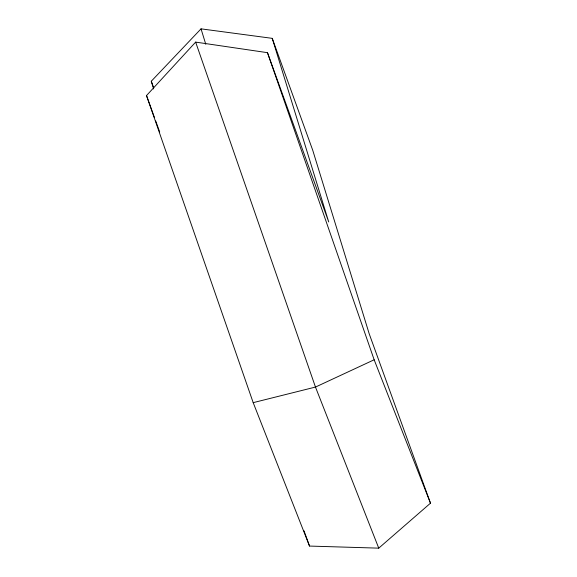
<?xml version="1.0" encoding="UTF-8"?>
<svg xmlns="http://www.w3.org/2000/svg" width="577" height="577" viewBox="0 0 577 577"><rect width="100%" height="100%" fill="white"/><g stroke="black" fill="none" stroke-linecap="round" stroke-linejoin="round"><path stroke-width="0.87" d="M272.243 38.349L312.741 150.265L369.23 333.881L430.485 503.18L378.75 548.15L309.524 546.066L253.195 402.652L146.515 95.558L195.639 42.107L267.476 52.673L328.731 221.972L272.243 38.349L201.034 28.85L151.282 81.234L153.662 88.959M267.476 52.673L374.156 359.774L315.475 387.066L253.195 402.652M374.156 359.774L430.485 503.18M378.75 548.15L315.475 387.066L195.639 42.107M151.282 81.234L153.72 87.971M146.515 95.558L154.477 117.564M155.703 120.954L159.685 131.96M304.014 530.826L309.524 546.066M201.034 28.85L205.78 44.299"/></g></svg>
